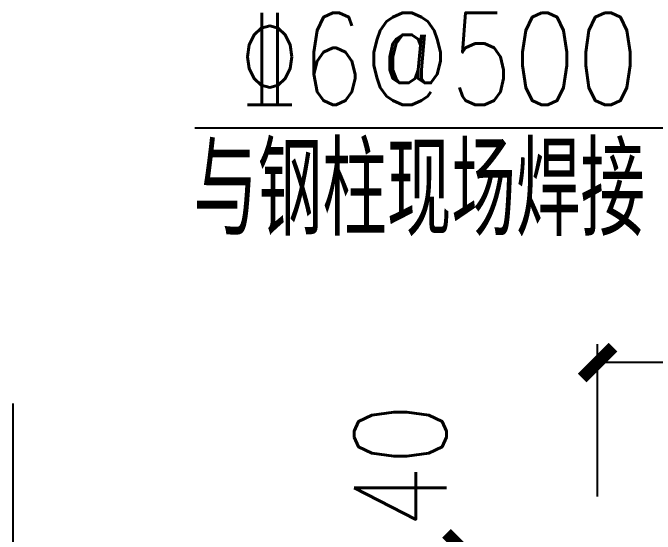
# Model space of a CAD drawing. Header units: millimetres. Extents: x 4533265 to 4958735, y 18976699 to 19555898.
# Drawn here: x 4580246 to 4583778, y 19352316 to 19355186 of the extents above; entities that cross this region are included whole.
import ezdxf

# ---------------------------------------------------------------- set-up
doc = ezdxf.new("R2010")
doc.units = ezdxf.units.MM
doc.header["$LTSCALE"] = 1000
doc.header["$MEASUREMENT"] = 0
doc.layers.get('Defpoints').update_dxf_attribs({"color": 1})
doc.layers.add('TEXT', color=7, linetype='Continuous')
doc.styles.add('_HZTXT', font='txt.shx', dxfattribs={"width": 0.8, "bigfont": 'hztxt.shx'})
doc.styles.add('TSSD_Label', font='tssdeng.shx', dxfattribs={"width": 0.7, "bigfont": 'hztxt.shx'})
doc.styles.add('Z3', font='txt.shx', dxfattribs={"width": 0.8, "height": 300, "bigfont": 'hztxt.shx'})
doc.dimstyles.new('ISO-25_WS', dxfattribs={"dimtxt": 3, "dimasz": 100, "dimexe": 60, "dimexo": 0, "dimgap": 10, "dimtad": 1, "dimdec": 0, "dimdsep": 46, "dimtxsty": 'Z3', "dimblk1": 'ARCHTICK', "dimblk2": 'ARCHTICK', "dimsah": 1, "dimcen": 2.5, "dimclrd": 4, "dimclre": 4, "dimclrt": 7, "dimadec": 0, "dimazin": 0, "dimtfac": 1, "dimtdec": 4, "dimtmove": 2, "dimatfit": 3, "dimldrblk": 'ARCHTICK', "dimfxl": 0, "dimtolj": 1, "dimtzin": 0, "dimarcsym": 0})

# ---------------------------------------------------------------- blocks, each defined once
blk = doc.blocks.new('_ArchTick')
at = {"color": 0, "linetype": 'ByBlock', "const_width": 0.4}
blk.add_lwpolyline([(-0.5, -0.5), (0.5, 0.5)], dxfattribs=at)
blk = doc.blocks.new('*D324')
at = {"color": 4, "lineweight": -2}
for p, q in [((-111251.8, 774096.3), (-111658.9, 774096.3)), ((-111598.9, 773973.5), (-111598.9, 774096.3)), ((-111251.8, 773973.5), (-111658.9, 773973.5))]:
    blk.add_line(p, q, dxfattribs=at)
at = {"layer": 'Defpoints', "color": 0}
for p in [(-111598.9, 774096.3), (-111251.8, 774096.3), (-111251.8, 773973.5)]:
    blk.add_point(p, dxfattribs=at)
at = {"color": 4, "lineweight": -2, "xscale": 100, "yscale": 100, "zscale": 100}
for p, rotation in [((-111598.9, 774096.3), 90), ((-111598.9, 773973.5), 270)]:
    blk.add_blockref('_ArchTick', p, dxfattribs=dict(at, rotation=rotation))
at = {"color": 7, "insert": (-111798.9, 774366.5), "char_height": 300, "attachment_point": 5, "rotation": 90, "style": 'Z3'}
blk.add_mtext('\\A1;40', dxfattribs=at)
blk = doc.blocks.new('*D326')
at = {"color": 4, "lineweight": -2}
for p, q in [((-111157.2, 774266.5), (-111157.2, 774762.7)), ((-109762.1, 774266.5), (-109762.1, 774762.7)), ((-109762.1, 774702.7), (-111157.2, 774702.7))]:
    blk.add_line(p, q, dxfattribs=at)
at = {"layer": 'Defpoints', "color": 0}
for p in [(-111157.2, 774702.7), (-111157.2, 774266.5), (-109762.1, 774266.5)]:
    blk.add_point(p, dxfattribs=at)
at = {"color": 4, "lineweight": -2, "xscale": 100, "yscale": 100, "zscale": 100, "rotation": 180}
blk.add_blockref('_ArchTick', (-111157.2, 774702.7), dxfattribs=at)
at = {"color": 4, "lineweight": -2, "xscale": 100, "yscale": 100, "zscale": 100}
blk.add_blockref('_ArchTick', (-109762.1, 774702.7), dxfattribs=at)
at = {"color": 7, "insert": (-110459.6, 774862.7), "char_height": 300, "attachment_point": 5, "style": 'Z3'}
blk.add_mtext('\\A1;700', dxfattribs=at)
blk = doc.blocks.new('Z11')
for p, q in [((-112467.7, 775467.5), (-110885.6, 775467.5)), ((-113059.9, 774569.7), (-113059.9, 773530.6))]:
    blk.add_line(p, q)
at = {"color": 7, "style": '_HZTXT', "width": 0.8}
blk.add_text('\x846@500', height=300, dxfattribs=at).set_placement((-112327, 775541.9))
at = {"layer": 'TEXT', "style": 'TSSD_Label', "width": 0.7}
blk.add_text('与钢柱现场焊接', height=300, dxfattribs=at).set_placement((-112472.9, 775115.1))
dim = blk.add_linear_dim(base=(-111157.2, 774702.7), p1=(-109762.1, 774266.5), p2=(-111157.2, 774266.5), text='700', dimstyle='ISO-25_WS')
dim.commit()
dim.dimension.update_dxf_attribs({"geometry": '*D326', "text_midpoint": (-110459.6, 774862.7)})
dim = blk.add_linear_dim(base=(-111598.9, 774096.3), p1=(-111251.8, 773973.5), p2=(-111251.8, 774096.3), angle=90, text='40', dimstyle='ISO-25_WS')
dim.commit()
dim.dimension.update_dxf_attribs({"geometry": '*D324', "text_midpoint": (-111798.9, 774366.5), "dimtype": 128})

msp = doc.modelspace()

# ---------------------------------------------------------------- block references
at = {"xscale": 1.689999997615814, "yscale": 1.690000001341105, "zscale": 1.69}
msp.add_blockref('Z11', (4771317.2, 18044013), dxfattribs=at)

doc.saveas('drawing.dxf')
